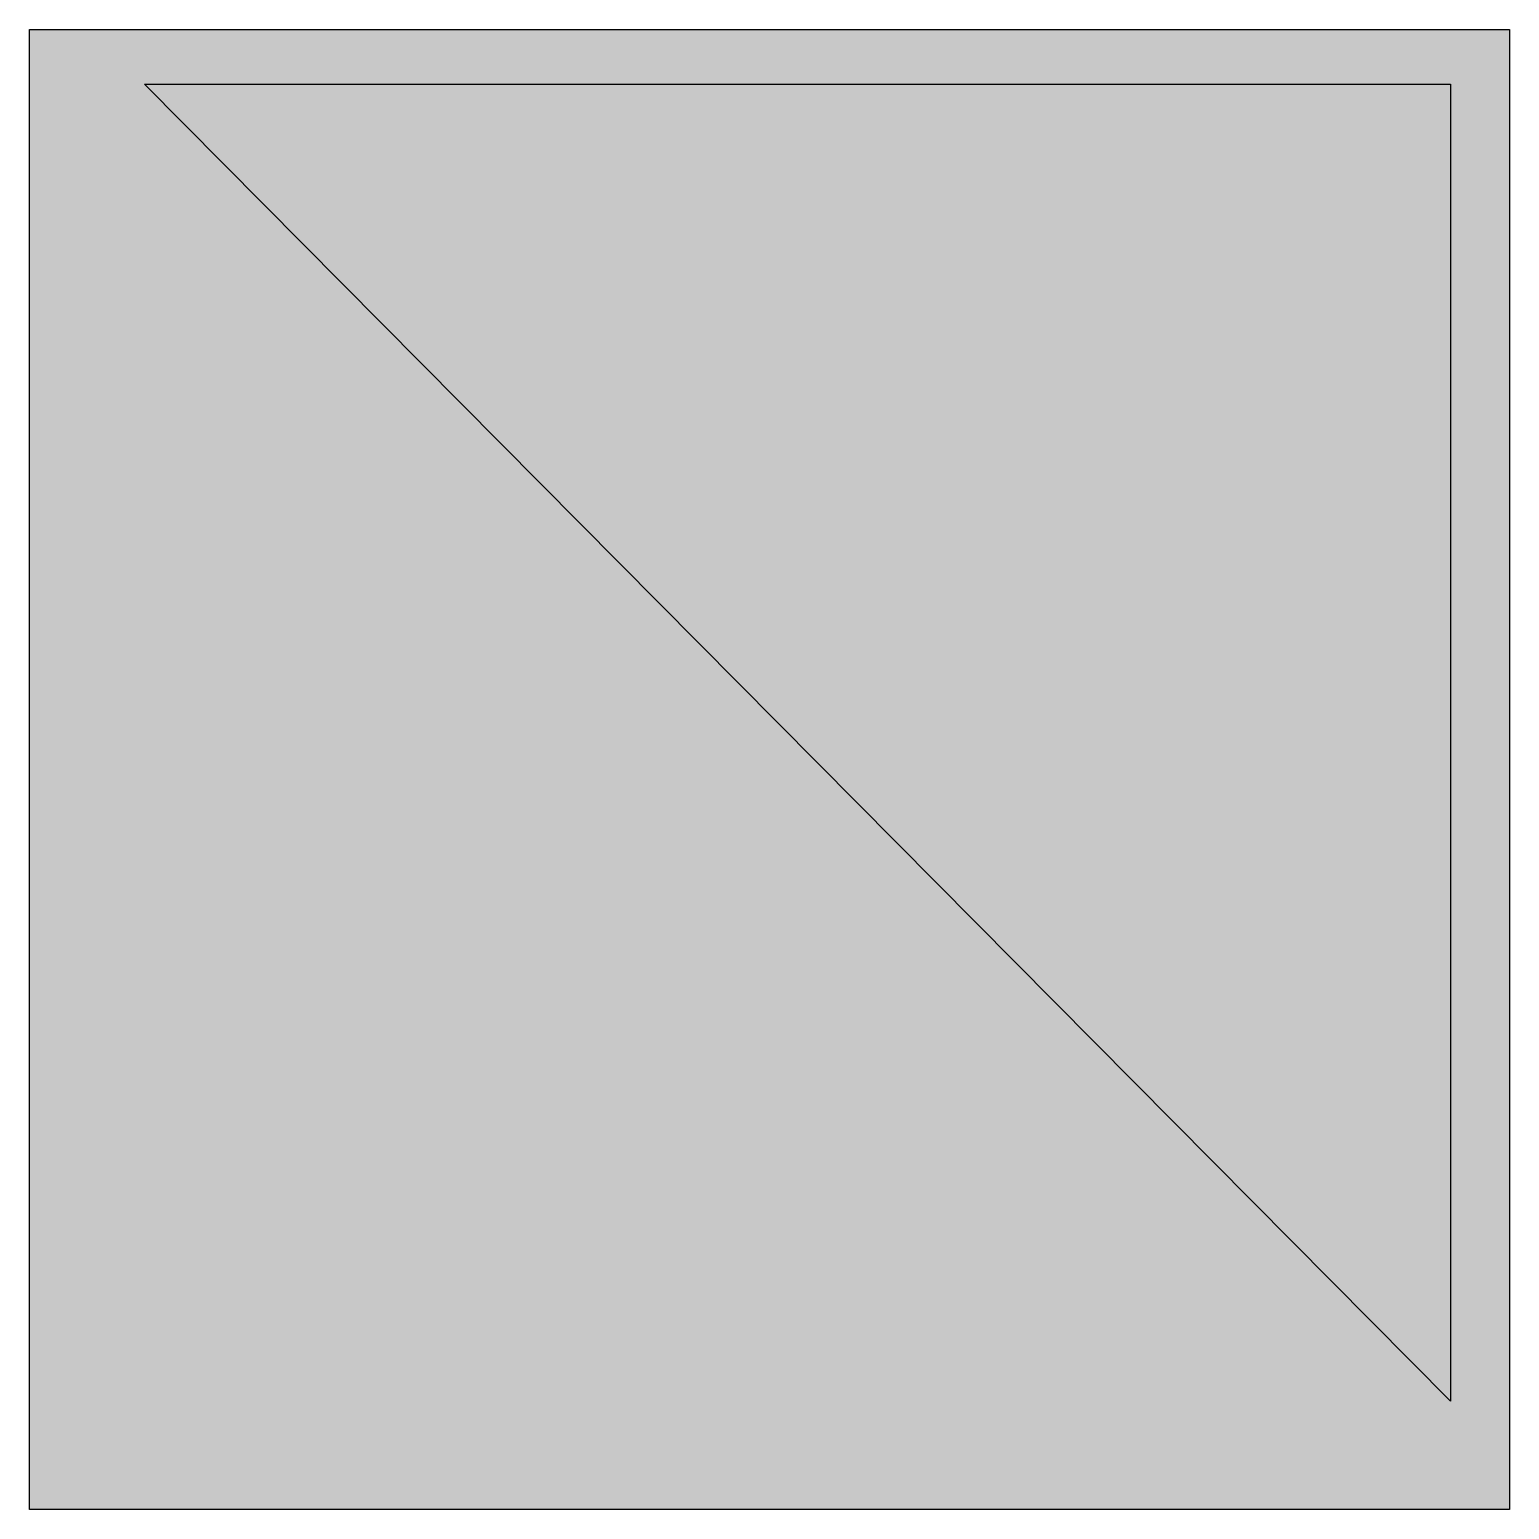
# Model space of a CAD drawing. Extents: x -1 to 1, y -1 to 1.
import ezdxf

# ---------------------------------------------------------------- set-up
doc = ezdxf.new("R2010")
doc.units = 0
doc.header["$MEASUREMENT"] = 0
doc.layers.get('0').update_dxf_attribs({"color": 6, "linetype": 'CONTINUOUS'})

msp = doc.modelspace()

# ---------------------------------------------------------------- hatches: boundary and pattern name
h = msp.add_hatch(color=256)
h.paths.add_polyline_path([(1, 1), (-1, 1), (-1, -1), (1, -1)])
h.paths.add_polyline_path([(-0.8447, 0.9264), (0.9205, 0.9264), (0.9205, -0.8537)], flags=16)
msp.add_hatch(color=255).paths.add_polyline_path([(0.9205, 0.9264), (-0.8447, 0.9264), (0.9205, -0.8537)])

# ---------------------------------------------------------------- linework, layer by layer
for p, q in [((-1, -1), (-1, 1)), ((-1, 1), (1, 1)), ((1, 1), (1, -1)), ((-0.8447, 0.9264), (0.9205, -0.8537)), ((1, -1), (-1, -1))]:
    msp.add_line(p, q)
msp.add_lwpolyline([(-0.8447, 0.9264), (0.9205, 0.9264), (0.9205, -0.8537)])

doc.saveas('drawing.dxf')
